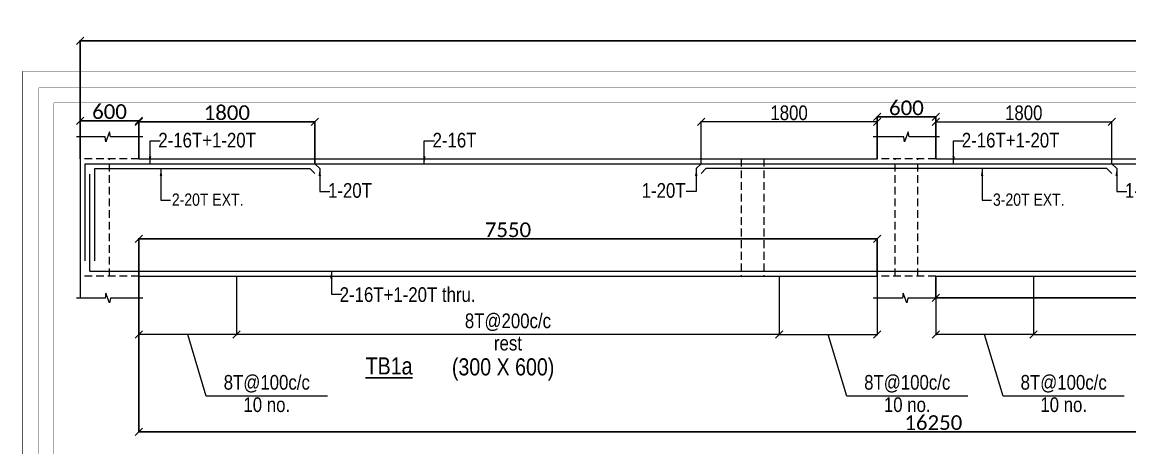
# Model space of a CAD drawing. Header units: millimetres. Extents: x 1112055 to 3390982, y -148532 to 766891.
# Drawn here: x 2905354 to 2928011, y 27373 to 36077 of the extents above; entities that cross this region are included whole.
import ezdxf
from ezdxf.enums import TextEntityAlignment as Align

# ---------------------------------------------------------------- set-up
doc = ezdxf.new("R2010")
doc.units = ezdxf.units.MM
doc.header["$PDMODE"] = 35
doc.header["$PDSIZE"] = -25
doc.linetypes.add('Hidden', pattern=[9.525, 6.35, -3.175])
for name, color, linetype, lineweight in [('B BEAM', 148, 'Continuous', 13), ('B BEAM IN LINE', 250, 'Continuous', 0), ('B BEAM NO', 215, 'Continuous', 18), ('B COL', 1, 'Continuous', 30), ('B STEEL', 34, 'Continuous', 15), ('B STEEL DIM', 216, 'Continuous', 13), ('B STEEL TEXT', 7, 'Continuous', 15), ('B STIRRUPS', 139, 'Continuous', 13), ('B TITLE BLOCK', 250, 'Continuous', 0)]:
    doc.layers.add(name, color=color, linetype=linetype, lineweight=lineweight)
doc.styles.add('Cali', font='calibri.ttf')
doc.styles.add('SWINC', font='swissc.ttf')
doc.dimstyles.new('BHOOMI', dxfattribs={"dimtxt": 230, "dimasz": 150, "dimexe": 10, "dimexo": 0, "dimgap": 25, "dimtad": 1, "dimdec": 0, "dimzin": 0, "dimdsep": 46, "dimtxsty": 'SWINC', "dimblk": 'OBLIQUE', "dimcen": 0.09, "dimclrd": 250, "dimclre": 250, "dimclrt": 256, "dimaunit": 1, "dimadec": 3, "dimazin": 0, "dimtfac": 1, "dimtdec": 0, "dimtofl": 0, "dimtmove": 1, "dimatfit": 3, "dimfxl": 100, "dimtolj": 1, "dimtzin": 0, "dimlwd": 9, "dimlwe": 5, "dimarcsym": 0})

# ---------------------------------------------------------------- blocks, each defined once
blk = doc.blocks.new('_Oblique')
at = {"color": 0, "linetype": 'ByBlock', "lineweight": -2}
blk.add_line((-0.5, -0.5), (0.5, 0.5), dxfattribs=at)
blk = doc.blocks.new('*D6075')
at = {"layer": 'Defpoints', "color": 3, "linetype": 'Hidden', "lineweight": 30, "ltscale": 1000, "transparency": 16777216}
for p, q in [((2907741, 33284), (2907741, 34052)), ((2911341, 33184), (2911341, 34052))]:
    blk.add_line(p, q, dxfattribs=at)
at = {"layer": 'Defpoints', "color": 3, "lineweight": 30, "ltscale": 1000, "transparency": 16777216}
blk.add_line((2907741, 34042), (2911341, 34042), dxfattribs=at)
at = {"layer": 'Defpoints', "color": 0, "lineweight": 40, "transparency": 16777216}
for p in [(2911341, 34042), (2907741, 33284), (2911341, 33184)]:
    blk.add_point(p, dxfattribs=at)
at = {"layer": 'Defpoints', "color": 3, "lineweight": 30, "transparency": 16777216, "xscale": 150, "yscale": 150, "zscale": 150, "rotation": 180}
blk.add_blockref('_Oblique', (2907741, 34042), dxfattribs=at)
at = {"layer": 'Defpoints', "color": 3, "lineweight": 30, "transparency": 16777216, "xscale": 150, "yscale": 150, "zscale": 150}
blk.add_blockref('_Oblique', (2911341, 34042), dxfattribs=at)
at = {"layer": 'Defpoints', "color": 3, "lineweight": 50, "transparency": 16777216, "insert": (2909541, 34225), "char_height": 300, "attachment_point": 5, "style": 'Cali'}
blk.add_mtext('\\A1;1800', dxfattribs=at)
blk = doc.blocks.new('*D6076')
at = {"layer": 'B STIRRUPS', "color": 250, "lineweight": 0, "transparency": 16777216}
for p, q in [((2909741, 30884), (2909741, 29677)), ((2920841, 30884), (2920841, 29677)), ((2920841, 29687), (2909741, 29687))]:
    blk.add_line(p, q, dxfattribs=at)
at = {"layer": 'Defpoints', "color": 0, "lineweight": 40, "transparency": 16777216}
for p in [(2909741, 30884), (2920841, 30884), (2909741, 29687)]:
    blk.add_point(p, dxfattribs=at)
at = {"layer": 'B STIRRUPS', "color": 250, "lineweight": 0, "transparency": 16777216, "xscale": 150, "yscale": 150, "zscale": 150, "rotation": 180}
blk.add_blockref('_Oblique', (2909741, 29687), dxfattribs=at)
at = {"layer": 'B STIRRUPS', "color": 250, "lineweight": 0, "transparency": 16777216, "xscale": 150, "yscale": 150, "zscale": 150}
blk.add_blockref('_Oblique', (2920841, 29687), dxfattribs=at)
at = {"layer": 'B STIRRUPS', "transparency": 16777216, "char_height": 300, "attachment_point": 5, "style": 'SWINC'}
for s, insert in [('\\A1;8T@200c/c', (2915291, 29940)), ('rest', (2915291, 29512))]:
    blk.add_mtext(s, dxfattribs=dict(at, insert=insert))
blk = doc.blocks.new('*D6077')
at = {"layer": 'B STIRRUPS', "color": 250, "lineweight": 0, "transparency": 16777216}
for p, q in [((2907741, 30884), (2907741, 29677)), ((2909741, 30884), (2909741, 29677)), ((2909741, 29687), (2907741, 29687)), ((2909119, 28428), (2908741, 29687)), ((2911598, 28428), (2909119, 28428))]:
    blk.add_line(p, q, dxfattribs=at)
at = {"layer": 'Defpoints', "color": 0, "lineweight": 40, "transparency": 16777216}
for p in [(2907741, 30884), (2909741, 30884), (2907741, 29687)]:
    blk.add_point(p, dxfattribs=at)
at = {"layer": 'B STIRRUPS', "color": 250, "lineweight": 0, "transparency": 16777216, "xscale": 150, "yscale": 150, "zscale": 150, "rotation": 180}
blk.add_blockref('_Oblique', (2907741, 29687), dxfattribs=at)
at = {"layer": 'B STIRRUPS', "color": 250, "lineweight": 0, "transparency": 16777216, "xscale": 150, "yscale": 150, "zscale": 150}
blk.add_blockref('_Oblique', (2909741, 29687), dxfattribs=at)
at = {"layer": 'B STIRRUPS', "transparency": 16777216, "char_height": 300, "attachment_point": 5, "style": 'SWINC'}
for s, insert in [('\\A1;8T@100c/c', (2910358, 28682)), ('10 no.', (2910358, 28253))]:
    blk.add_mtext(s, dxfattribs=dict(at, insert=insert))
blk = doc.blocks.new('*D6078')
at = {"layer": 'B STIRRUPS', "color": 250, "lineweight": 0, "transparency": 16777216}
for p, q in [((2920841, 30884), (2920841, 29677)), ((2922841, 30884), (2922841, 29677)), ((2920841, 29687), (2922841, 29687)), ((2922219, 28428), (2921841, 29687)), ((2924697, 28428), (2922219, 28428))]:
    blk.add_line(p, q, dxfattribs=at)
at = {"layer": 'Defpoints', "color": 0, "lineweight": 40, "transparency": 16777216}
for p in [(2920841, 30884), (2922841, 30884), (2922841, 29687)]:
    blk.add_point(p, dxfattribs=at)
at = {"layer": 'B STIRRUPS', "color": 250, "lineweight": 0, "transparency": 16777216, "xscale": 150, "yscale": 150, "zscale": 150, "rotation": 180}
blk.add_blockref('_Oblique', (2920841, 29687), dxfattribs=at)
at = {"layer": 'B STIRRUPS', "color": 250, "lineweight": 0, "transparency": 16777216, "xscale": 150, "yscale": 150, "zscale": 150}
blk.add_blockref('_Oblique', (2922841, 29687), dxfattribs=at)
at = {"layer": 'B STIRRUPS', "transparency": 16777216, "char_height": 300, "attachment_point": 5, "style": 'SWINC'}
for s, insert in [('\\A1;8T@100c/c', (2923458, 28682)), ('10 no.', (2923458, 28253))]:
    blk.add_mtext(s, dxfattribs=dict(at, insert=insert))
blk = doc.blocks.new('*D6079')
at = {"layer": 'B STIRRUPS', "color": 250, "lineweight": 0, "transparency": 16777216}
for p, q in [((2926041, 30884), (2926041, 29677)), ((2937041, 30884), (2937041, 29677)), ((2926041, 29687), (2937041, 29687))]:
    blk.add_line(p, q, dxfattribs=at)
at = {"layer": 'Defpoints', "color": 0, "lineweight": 40, "transparency": 16777216}
for p in [(2926041, 30884), (2937041, 30884), (2937041, 29687)]:
    blk.add_point(p, dxfattribs=at)
at = {"layer": 'B STIRRUPS', "color": 250, "lineweight": 0, "transparency": 16777216, "xscale": 150, "yscale": 150, "zscale": 150, "rotation": 180}
blk.add_blockref('_Oblique', (2926041, 29687), dxfattribs=at)
at = {"layer": 'B STIRRUPS', "color": 250, "lineweight": 0, "transparency": 16777216, "xscale": 150, "yscale": 150, "zscale": 150}
blk.add_blockref('_Oblique', (2937041, 29687), dxfattribs=at)
at = {"layer": 'B STIRRUPS', "transparency": 16777216, "char_height": 300, "attachment_point": 5, "style": 'SWINC'}
for s, insert in [('\\A1;8T@200c/c', (2931541, 29940)), ('rest', (2931541, 29512))]:
    blk.add_mtext(s, dxfattribs=dict(at, insert=insert))
blk = doc.blocks.new('*D6080')
at = {"layer": 'B STIRRUPS', "color": 250, "lineweight": 0, "transparency": 16777216}
for p, q in [((2924041, 30884), (2924041, 29677)), ((2926041, 30884), (2926041, 29677)), ((2926041, 29687), (2924041, 29687)), ((2925419, 28428), (2925041, 29687)), ((2927897, 28428), (2925419, 28428))]:
    blk.add_line(p, q, dxfattribs=at)
at = {"layer": 'Defpoints', "color": 0, "lineweight": 40, "transparency": 16777216}
for p in [(2924041, 30884), (2926041, 30884), (2924041, 29687)]:
    blk.add_point(p, dxfattribs=at)
at = {"layer": 'B STIRRUPS', "color": 250, "lineweight": 0, "transparency": 16777216, "xscale": 150, "yscale": 150, "zscale": 150, "rotation": 180}
blk.add_blockref('_Oblique', (2924041, 29687), dxfattribs=at)
at = {"layer": 'B STIRRUPS', "color": 250, "lineweight": 0, "transparency": 16777216, "xscale": 150, "yscale": 150, "zscale": 150}
blk.add_blockref('_Oblique', (2926041, 29687), dxfattribs=at)
at = {"layer": 'B STIRRUPS', "transparency": 16777216, "char_height": 300, "attachment_point": 5, "style": 'SWINC'}
for s, insert in [('\\A1;8T@100c/c', (2926658, 28682)), ('10 no.', (2926658, 28253))]:
    blk.add_mtext(s, dxfattribs=dict(at, insert=insert))
blk = doc.blocks.new('*D6084')
at = {"layer": 'B STEEL DIM', "color": 250, "linetype": 'Hidden', "lineweight": 0, "ltscale": 500, "transparency": 16777216}
for p, q in [((2919241, 33184), (2919241, 34052)), ((2922841, 33284), (2922841, 34052))]:
    blk.add_line(p, q, dxfattribs=at)
at = {"layer": 'B STEEL DIM', "color": 250, "lineweight": 0, "ltscale": 500, "transparency": 16777216}
blk.add_line((2922841, 34042), (2919241, 34042), dxfattribs=at)
at = {"layer": 'Defpoints', "color": 0, "lineweight": 40, "transparency": 16777216}
for p in [(2919241, 34042), (2919241, 33184), (2922841, 33284)]:
    blk.add_point(p, dxfattribs=at)
at = {"layer": 'B STEEL DIM', "color": 250, "lineweight": 0, "transparency": 16777216, "xscale": 150, "yscale": 150, "zscale": 150, "rotation": 180}
blk.add_blockref('_Oblique', (2919241, 34042), dxfattribs=at)
at = {"layer": 'B STEEL DIM', "color": 250, "lineweight": 0, "transparency": 16777216, "xscale": 150, "yscale": 150, "zscale": 150}
blk.add_blockref('_Oblique', (2922841, 34042), dxfattribs=at)
at = {"layer": 'B STEEL DIM', "transparency": 16777216, "insert": (2921041, 34222), "char_height": 300, "attachment_point": 5, "style": 'SWINC'}
blk.add_mtext('\\A1;1800', dxfattribs=at)
blk = doc.blocks.new('*D6085')
at = {"layer": 'B STEEL DIM', "color": 250, "linetype": 'Hidden', "lineweight": 0, "ltscale": 500, "transparency": 16777216}
for p, q in [((2924041, 33284), (2924041, 34052)), ((2927641, 33184), (2927641, 34052))]:
    blk.add_line(p, q, dxfattribs=at)
at = {"layer": 'B STEEL DIM', "color": 250, "lineweight": 0, "ltscale": 500, "transparency": 16777216}
blk.add_line((2924041, 34042), (2927641, 34042), dxfattribs=at)
at = {"layer": 'Defpoints', "color": 0, "lineweight": 40, "transparency": 16777216}
for p in [(2927641, 34042), (2924041, 33284), (2927641, 33184)]:
    blk.add_point(p, dxfattribs=at)
at = {"layer": 'B STEEL DIM', "color": 250, "lineweight": 0, "transparency": 16777216, "xscale": 150, "yscale": 150, "zscale": 150, "rotation": 180}
blk.add_blockref('_Oblique', (2924041, 34042), dxfattribs=at)
at = {"layer": 'B STEEL DIM', "color": 250, "lineweight": 0, "transparency": 16777216, "xscale": 150, "yscale": 150, "zscale": 150}
blk.add_blockref('_Oblique', (2927641, 34042), dxfattribs=at)
at = {"layer": 'B STEEL DIM', "transparency": 16777216, "insert": (2925841, 34222), "char_height": 300, "attachment_point": 5, "style": 'SWINC'}
blk.add_mtext('\\A1;1800', dxfattribs=at)
blk = doc.blocks.new('*D6612')
at = {"layer": 'Defpoints', "color": 3, "linetype": 'Hidden', "lineweight": 30, "ltscale": 1000, "transparency": 16777216}
for p, q in [((2907741, 30884), (2907741, 27693)), ((2940241, 30284), (2940241, 27693))]:
    blk.add_line(p, q, dxfattribs=at)
at = {"layer": 'Defpoints', "color": 3, "lineweight": 30, "ltscale": 1000, "transparency": 16777216}
blk.add_line((2907741, 27703), (2940241, 27703), dxfattribs=at)
at = {"layer": 'Defpoints', "color": 0, "lineweight": 40, "transparency": 16777216}
for p in [(2907741, 30884), (2940241, 30284), (2940241, 27703)]:
    blk.add_point(p, dxfattribs=at)
at = {"layer": 'Defpoints', "color": 3, "lineweight": 30, "transparency": 16777216, "xscale": 150, "yscale": 150, "zscale": 150, "rotation": 180}
blk.add_blockref('_Oblique', (2907741, 27703), dxfattribs=at)
at = {"layer": 'Defpoints', "color": 3, "lineweight": 30, "transparency": 16777216, "xscale": 150, "yscale": 150, "zscale": 150}
blk.add_blockref('_Oblique', (2940241, 27703), dxfattribs=at)
at = {"layer": 'Defpoints', "color": 3, "lineweight": 50, "transparency": 16777216, "insert": (2923991, 27887), "char_height": 300, "attachment_point": 5, "style": 'Cali'}
blk.add_mtext('\\A1;16250', dxfattribs=at)
blk = doc.blocks.new('*D6614')
at = {"layer": 'Defpoints', "color": 3, "linetype": 'Hidden', "lineweight": 30, "ltscale": 1000, "transparency": 16777216}
for p, q in [((2907741, 30884), (2907741, 31657)), ((2922841, 30884), (2922841, 31657))]:
    blk.add_line(p, q, dxfattribs=at)
at = {"layer": 'Defpoints', "color": 3, "lineweight": 30, "ltscale": 1000, "transparency": 16777216}
blk.add_line((2907741, 31647), (2922841, 31647), dxfattribs=at)
at = {"layer": 'Defpoints', "color": 0, "lineweight": 40, "transparency": 16777216}
for p in [(2922841, 31647), (2907741, 30884), (2922841, 30884)]:
    blk.add_point(p, dxfattribs=at)
at = {"layer": 'Defpoints', "color": 3, "lineweight": 30, "transparency": 16777216, "xscale": 150, "yscale": 150, "zscale": 150, "rotation": 180}
blk.add_blockref('_Oblique', (2907741, 31647), dxfattribs=at)
at = {"layer": 'Defpoints', "color": 3, "lineweight": 30, "transparency": 16777216, "xscale": 150, "yscale": 150, "zscale": 150}
blk.add_blockref('_Oblique', (2922841, 31647), dxfattribs=at)
at = {"layer": 'Defpoints', "color": 3, "lineweight": 50, "transparency": 16777216, "insert": (2915291, 31830), "char_height": 300, "attachment_point": 5, "style": 'Cali'}
blk.add_mtext('\\A1;7550', dxfattribs=at)
blk = doc.blocks.new('*D6619')
at = {"layer": 'Defpoints', "color": 3, "linetype": 'Hidden', "lineweight": 30, "ltscale": 1000, "transparency": 16777216}
for p, q in [((2906541, 33284), (2906541, 34073)), ((2907741, 33284), (2907741, 34073))]:
    blk.add_line(p, q, dxfattribs=at)
at = {"layer": 'Defpoints', "color": 3, "lineweight": 30, "ltscale": 1000, "transparency": 16777216}
blk.add_line((2906541, 34063), (2907741, 34063), dxfattribs=at)
at = {"layer": 'Defpoints', "color": 0, "lineweight": 40, "transparency": 16777216}
for p in [(2907741, 34063), (2906541, 33284), (2907741, 33284)]:
    blk.add_point(p, dxfattribs=at)
at = {"layer": 'Defpoints', "color": 3, "lineweight": 30, "transparency": 16777216, "xscale": 150, "yscale": 150, "zscale": 150, "rotation": 180}
blk.add_blockref('_Oblique', (2906541, 34063), dxfattribs=at)
at = {"layer": 'Defpoints', "color": 3, "lineweight": 30, "transparency": 16777216, "xscale": 150, "yscale": 150, "zscale": 150}
blk.add_blockref('_Oblique', (2907741, 34063), dxfattribs=at)
at = {"layer": 'Defpoints', "color": 3, "lineweight": 50, "transparency": 16777216, "insert": (2907141, 34247), "char_height": 300, "attachment_point": 5, "style": 'Cali'}
blk.add_mtext('\\A1;600', dxfattribs=at)
blk = doc.blocks.new('*D6620')
at = {"layer": 'Defpoints', "color": 3, "linetype": 'Hidden', "lineweight": 30, "ltscale": 1000, "transparency": 16777216}
for p, q in [((2906541, 33284), (2906541, 35707)), ((2957741, 33284), (2957741, 35707))]:
    blk.add_line(p, q, dxfattribs=at)
at = {"layer": 'Defpoints', "color": 3, "lineweight": 30, "ltscale": 1000, "transparency": 16777216}
blk.add_line((2906541, 35697), (2957741, 35697), dxfattribs=at)
at = {"layer": 'Defpoints', "color": 0, "lineweight": 40, "transparency": 16777216}
for p in [(2957741, 35697), (2906541, 33284), (2957741, 33284)]:
    blk.add_point(p, dxfattribs=at)
at = {"layer": 'Defpoints', "color": 3, "lineweight": 30, "transparency": 16777216, "xscale": 150, "yscale": 150, "zscale": 150, "rotation": 180}
blk.add_blockref('_Oblique', (2906541, 35697), dxfattribs=at)
at = {"layer": 'Defpoints', "color": 3, "lineweight": 30, "transparency": 16777216, "xscale": 150, "yscale": 150, "zscale": 150}
blk.add_blockref('_Oblique', (2957741, 35697), dxfattribs=at)
at = {"layer": 'Defpoints', "color": 3, "lineweight": 50, "transparency": 16777216, "insert": (2932141, 35881), "char_height": 300, "attachment_point": 5, "style": 'Cali'}
blk.add_mtext('\\A1;25600', dxfattribs=at)
blk = doc.blocks.new('*D6624')
at = {"layer": 'Defpoints', "color": 3, "linetype": 'Hidden', "lineweight": 30, "ltscale": 1000, "transparency": 16777216}
for p, q in [((2922841, 33284), (2922841, 34151)), ((2924041, 33284), (2924041, 34151))]:
    blk.add_line(p, q, dxfattribs=at)
at = {"layer": 'Defpoints', "color": 3, "lineweight": 30, "ltscale": 1000, "transparency": 16777216}
blk.add_line((2922841, 34141), (2924041, 34141), dxfattribs=at)
at = {"layer": 'Defpoints', "color": 0, "lineweight": 40, "transparency": 16777216}
for p in [(2924041, 34141), (2922841, 33284), (2924041, 33284)]:
    blk.add_point(p, dxfattribs=at)
at = {"layer": 'Defpoints', "color": 3, "lineweight": 30, "transparency": 16777216, "xscale": 150, "yscale": 150, "zscale": 150, "rotation": 180}
blk.add_blockref('_Oblique', (2922841, 34141), dxfattribs=at)
at = {"layer": 'Defpoints', "color": 3, "lineweight": 30, "transparency": 16777216, "xscale": 150, "yscale": 150, "zscale": 150}
blk.add_blockref('_Oblique', (2924041, 34141), dxfattribs=at)
at = {"layer": 'Defpoints', "color": 3, "lineweight": 50, "transparency": 16777216, "insert": (2923441, 34325), "char_height": 300, "attachment_point": 5, "style": 'Cali'}
blk.add_mtext('\\A1;600', dxfattribs=at)
blk = doc.blocks.new('*D6625')
at = {"layer": 'Defpoints', "color": 3, "linetype": 'Hidden', "lineweight": 30, "ltscale": 1000, "transparency": 16777216}
for p, q in [((2924041, 30884), (2924041, 30432)), ((2939041, 30884), (2939041, 30432))]:
    blk.add_line(p, q, dxfattribs=at)
at = {"layer": 'Defpoints', "color": 3, "lineweight": 30, "ltscale": 1000, "transparency": 16777216}
blk.add_line((2924041, 30442), (2939041, 30442), dxfattribs=at)
at = {"layer": 'Defpoints', "color": 0, "lineweight": 40, "transparency": 16777216}
for p in [(2924041, 30884), (2939041, 30884), (2939041, 30442)]:
    blk.add_point(p, dxfattribs=at)
at = {"layer": 'Defpoints', "color": 3, "lineweight": 30, "transparency": 16777216, "xscale": 150, "yscale": 150, "zscale": 150, "rotation": 180}
blk.add_blockref('_Oblique', (2924041, 30442), dxfattribs=at)
at = {"layer": 'Defpoints', "color": 3, "lineweight": 30, "transparency": 16777216, "xscale": 150, "yscale": 150, "zscale": 150}
blk.add_blockref('_Oblique', (2939041, 30442), dxfattribs=at)
at = {"layer": 'Defpoints', "color": 3, "lineweight": 50, "transparency": 16777216, "insert": (2931541, 30626), "char_height": 300, "attachment_point": 5, "style": 'Cali'}
blk.add_mtext('\\A1;7500', dxfattribs=at)

msp = doc.modelspace()

# ---------------------------------------------------------------- linework, layer by layer
at = {"color": 252, "lineweight": 0, "ltscale": 25, "const_width": 7.31}
msp.add_lwpolyline([(2905358, -64430.5), (2905358, 35068.1), (3056577, 35068.1), (3056577, -64430.5)], close=True, dxfattribs=at)
at = {"layer": 'B BEAM', "lineweight": 13}
for p, q in [((2906541.5, 33283.6), (2906541.5, 30883.6)), ((2907741.5, 33283.6), (2922841.5, 33283.6)), ((2924041.5, 33283.6), (2939041.4, 33283.6)), ((2907741.5, 30883.6), (2922841.5, 30883.6)), ((2924041.5, 30883.6), (2939041.4, 30883.6))]:
    msp.add_line(p, q, dxfattribs=at)
at = {"layer": 'B BEAM IN LINE', "color": 250, "linetype": 'Hidden', "lineweight": 0, "ltscale": 25}
for p, q in [((2907741.5, 33283.6, 0), (2906541.5, 33283.6, 0)), ((2907141.5, 30883.6), (2907141.5, 33283.6)), ((2920061.5, 33283.6), (2920061.5, 30883.6)), ((2920521.5, 33283.6), (2920521.5, 30883.6)), ((2924041.5, 33283.6, 0), (2922841.5, 33283.6, 0)), ((2923211.5, 30883.6, 0), (2923211.5, 33283.6, 0)), ((2923671.4, 30883.6, 0), (2923671.4, 33283.6, 0)), ((2907741.5, 30883.6, 0), (2906541.5, 30883.6, 0)), ((2924041.5, 30883.6, 0), (2922841.5, 30883.6, 0))]:
    msp.add_line(p, q, dxfattribs=at)
at = {"layer": 'B COL', "color": 1, "lineweight": 13}
for p, q in [((2906541.5, 33283.6), (2906541.5, 33733.4)), ((2907741.5, 33283.6), (2907741.5, 33733.4)), ((2922841.5, 33283.6), (2922841.5, 33733.4)), ((2924041.5, 33283.6), (2924041.5, 33733.4)), ((2906541.5, 30883.6), (2906541.5, 30433.9)), ((2907741.5, 30883.6), (2907741.5, 30433.9)), ((2922841.5, 30883.6), (2922841.5, 30433.9)), ((2924041.5, 30883.6), (2924041.5, 30433.9))]:
    msp.add_line(p, q, dxfattribs=at)
at = {"layer": 'B COL', "color": 1, "lineweight": 13, "elevation": 0}
for points in [[(2907819.4, 33733.4), (2907161.1, 33733.4), (2907141.6, 33831.4), (2907064.8, 33632.5), (2907052.3, 33733.4), (2906463.6, 33733.4)], [(2924119.3, 33733.4), (2923498.7, 33733.4), (2923479.3, 33831.4), (2923402.5, 33632.5), (2923390, 33733.4), (2922763.6, 33733.4)], [(2907819.4, 30433.9), (2907161.1, 30433.9), (2907141.6, 30335.9), (2907064.8, 30534.8), (2907052.3, 30433.9), (2906463.6, 30433.9)], [(2924119.3, 30433.9), (2923471.4, 30433.9), (2923451.9, 30335.9), (2923375.1, 30534.8), (2923362.6, 30433.9), (2922763.6, 30433.9)]]:
    msp.add_lwpolyline(points, dxfattribs=at)
at = {"layer": 'B STEEL', "color": 34, "lineweight": 9, "ltscale": 25}
for p, q in [((2906641.5, 31195.6, 0), (2906641.5, 33183.6, 0)), ((2906641.5, 33183.6, 0), (2957641.5, 33183.6, 0)), ((2906841.5, 33083.6, 0), (2911241.5, 33083.6, 0)), ((2906841.5, 31195.6, 0), (2906841.5, 33083.6, 0)), ((2911241.5, 33083.6), (2911341.5, 32983.6)), ((2911341.5, 33183.6), (2911441.5, 33083.6)), ((2919241.5, 33183.6), (2919141.5, 33083.6)), ((2919341.5, 33083.6), (2919241.5, 32983.6)), ((2927541.5, 33083.6, 0), (2919341.5, 33083.6, 0)), ((2927541.5, 33083.6), (2927641.5, 32983.6)), ((2927641.5, 33183.6), (2927741.5, 33083.6)), ((2906741.5, 30983.6), (2906741.5, 32969.2, 0)), ((2906741.5, 30983.6, 0), (2942241.4, 30983.6, 0))]:
    msp.add_line(p, q, dxfattribs=at)
at = {"layer": 'B TITLE BLOCK', "color": 1, "ltscale": 25, "const_width": 7.31}
msp.add_lwpolyline([(2905694.7, -64093.8), (2905694.7, 34731.4), (3056240.2, 34731.4), (3056240.2, -64093.8)], close=True, dxfattribs=at)
at = {"layer": 'B TITLE BLOCK', "color": 250, "lineweight": 0, "ltscale": 25, "const_width": 7.31}
msp.add_lwpolyline([(2906001.1, -63787.4), (2906001.1, 34425), (3055933.9, 34425), (3055933.9, -63787.4)], close=True, dxfattribs=at)

# ---------------------------------------------------------------- texts
at = {"layer": 'B BEAM NO', "lineweight": 30, "style": 'SWINC'}
for s, p in [('%%UTB1a', (2912859.6, 28872.7, 0)), ('(300 X 600)', (2915191.7, 28853.5, 0))]:
    msp.add_text(s, height=350, dxfattribs=at).set_placement(p, align=Align.CENTER)
at = {"layer": 'B STEEL TEXT', "style": 'SWINC'}
for s, height, p in [('2-16T+1-20T', 300, (2908139.4, 33514.5, 0)), ('2-16T', 300, (2913749.5, 33514.5, 0)), ('2-16T+1-20T', 300, (2924574.8, 33514.5, 0)), ('1-20T', 300, (2911610.6, 32486, 0)), ('1-20T', 300, (2918026.2, 32486, 0)), ('1-20T', 300, (2927910.6, 32486, 0)), ('2-20T EXT.', 250, (2908416.8, 32323.4, 0)), ('3-20T EXT.', 250, (2925211.9, 32323.4, 0)), ('2-16T+1-20T thru.', 300, (2911848.9, 30356.5, 0))]:
    msp.add_text(s, height=height, dxfattribs=at).set_placement(p)

# ---------------------------------------------------------------- dimensions: what is measured, and where the dimension line sits
at = {"layer": 'B STEEL DIM', "color": 250, "ltscale": 500}
dim = msp.add_linear_dim(base=(2919241.5, 34041.5), p1=(2922841.5, 33283.6), p2=(2919241.5, 33183.6), dimstyle='BHOOMI', override={"dimscale": 1, "dimtxt": 300, "dimasz": 150, "dimgap": 30, "dimlfac": 0.5, "dimtxsty": 'SWINC', "dimblk1": 'Oblique', "dimblk2": 'Oblique', "dimsah": 1, "dimlwd": 0, "dimlwe": 0}, dxfattribs=at)
dim.commit()
dim.dimension.update_dxf_attribs({"geometry": '*D6084', "text_midpoint": (2921041.5, 34221.5)})
dim = msp.add_linear_dim(base=(2927641.5, 34041.5), p1=(2924041.5, 33283.6), p2=(2927641.5, 33183.6), angle=180, dimstyle='BHOOMI', override={"dimscale": 1, "dimtxt": 300, "dimasz": 150, "dimgap": 30, "dimlfac": 0.5, "dimtxsty": 'SWINC', "dimblk1": 'Oblique', "dimblk2": 'Oblique', "dimsah": 1, "dimlwd": 0, "dimlwe": 0}, dxfattribs=at)
dim.commit()
dim.dimension.update_dxf_attribs({"geometry": '*D6085', "text_midpoint": (2925841.5, 34221.5)})
at = {"layer": 'B STIRRUPS'}
for base, p1, p2, text, picture, middle in [((2907741.5, 29686.5, 0), (2909741.5, 30883.6), (2907741.5, 30883.6, 0), '8T@100c/c\\X10 no.', '*D6077', (2909144, 28428.3, 0)), ((2909741.5, 29686.5, 0), (2920841.5, 30883.6), (2909741.5, 30883.6, 0), '8T@200c/c\\Xrest', '*D6076', (2915291.5, 29686.5, 0)), ((2924041.5, 29686.5, 0), (2926041.5, 30883.6), (2924041.5, 30883.6, 0), '8T@100c/c\\X10 no.', '*D6080', (2925443.9, 28428.3, 0))]:
    dim = msp.add_linear_dim(base=base, p1=p1, p2=p2, angle=180, text=text, dimstyle='BHOOMI', override={"dimtxt": 300, "dimlfac": 0.5, "dimblk1": 'Oblique', "dimblk2": 'Oblique', "dimsah": 1, "dimlwd": 0, "dimlwe": 0}, dxfattribs=at)
    dim.commit()
    dim.dimension.update_dxf_attribs({"geometry": picture, "text_midpoint": middle})
for base, p1, p2, text, picture, middle in [((2922841.5, 29686.5, 0), (2920841.5, 30883.6), (2922841.5, 30883.6, 0), '8T@100c/c\\X10 no.', '*D6078', (2922243.9, 28428.3, 0)), ((2937041.4, 29686.5, 0), (2926041.5, 30883.6), (2937041.4, 30883.6), '8T@200c/c\\Xrest', '*D6079', (2931541.4, 29686.5, 0))]:
    dim = msp.add_linear_dim(base=base, p1=p1, p2=p2, text=text, dimstyle='BHOOMI', override={"dimtxt": 300, "dimlfac": 0.5, "dimblk1": 'Oblique', "dimblk2": 'Oblique', "dimsah": 1, "dimlwd": 0, "dimlwe": 0}, dxfattribs=at)
    dim.commit()
    dim.dimension.update_dxf_attribs({"geometry": picture, "text_midpoint": middle})
at = {"layer": 'Defpoints', "color": 3, "lineweight": 50, "ltscale": 1000}
for base, p1, p2, picture, middle in [((2957741.5, 35696.9), (2906541.5, 33283.6), (2957741.5, 33283.6), '*D6620', (2932141.5, 35880.6)), ((2907741.5, 34063.1), (2906541.5, 33283.6), (2907741.5, 33283.6, 0), '*D6619', (2907141.5, 34246.8)), ((2924041.5, 34141.1), (2922841.5, 33283.6), (2924041.5, 33283.6), '*D6624', (2923441.5, 34324.8)), ((2922841.5, 31646.7), (2907741.5, 30883.6), (2922841.5, 30883.6), '*D6614', (2915291.5, 31830.4)), ((2940241.4, 27703.2), (2907741.5, 30883.6), (2940241.4, 30283.6, 0), '*D6612', (2923991.5, 27886.9)), ((2939041.4, 30442.3), (2924041.5, 30883.6), (2939041.4, 30883.6), '*D6625', (2931541.4, 30626))]:
    dim = msp.add_linear_dim(base=base, p1=p1, p2=p2, dimstyle='BHOOMI', override={"dimtxt": 300, "dimgap": 30, "dimlfac": 0.5, "dimtxsty": 'Cali', "dimblk1": 'Oblique', "dimblk2": 'Oblique', "dimsah": 1, "dimclrd": 3, "dimclre": 3, "dimclrt": 3, "dimlwd": 30, "dimlwe": 30}, dxfattribs=at)
    dim.commit()
    dim.dimension.update_dxf_attribs({"geometry": picture, "text_midpoint": middle})
dim = msp.add_linear_dim(base=(2911341.5, 34041.5), p1=(2907741.5, 33283.6), p2=(2911341.5, 33183.6), angle=180, dimstyle='BHOOMI', override={"dimscale": 1, "dimtxt": 300, "dimasz": 150, "dimgap": 30, "dimlfac": 0.5, "dimtxsty": 'Cali', "dimblk1": 'Oblique', "dimblk2": 'Oblique', "dimsah": 1, "dimclrd": 3, "dimclre": 3, "dimclrt": 3, "dimlwd": 30, "dimlwe": 30}, dxfattribs=at)
dim.commit()
dim.dimension.update_dxf_attribs({"geometry": '*D6075', "text_midpoint": (2909541.5, 34225.2)})

# ---------------------------------------------------------------- leaders
at = {"layer": 'B STEEL TEXT'}
for points in [[(2907970.2, 33183.6, 0), (2907970.2, 33652.3, 0), (2908178.1, 33652.3, 0)], [(2913580.4, 33183.6, 0), (2913580.4, 33652.3, 0), (2913788.2, 33652.3, 0)], [(2924405.7, 33183.6, 0), (2924405.7, 33652.3, 0), (2924613.5, 33652.3, 0)], [(2908194.3, 33083.6, 0), (2908194.3, 32439.6, 0), (2908386.6, 32439.6, 0)], [(2911441.5, 33083.6), (2911441.5, 32614.9), (2911649.3, 32614.9)], [(2919141.5, 33083.6), (2919141.5, 32614.9), (2918933.6, 32614.9)], [(2924989.4, 33083.6, 0), (2924989.4, 32439.6, 0), (2925181.6, 32439.6, 0)], [(2927741.5, 33083.6), (2927741.5, 32614.9), (2927949.3, 32614.9)], [(2911679.8, 30983.6, 0), (2911679.8, 30514.9, 0), (2911887.6, 30514.9, 0)]]:
    msp.add_leader(points, dimstyle='BHOOMI', override={"dimtad": 0, "dimclrd": 256, "dimlwd": 0}, dxfattribs=at)

doc.saveas('drawing.dxf')
